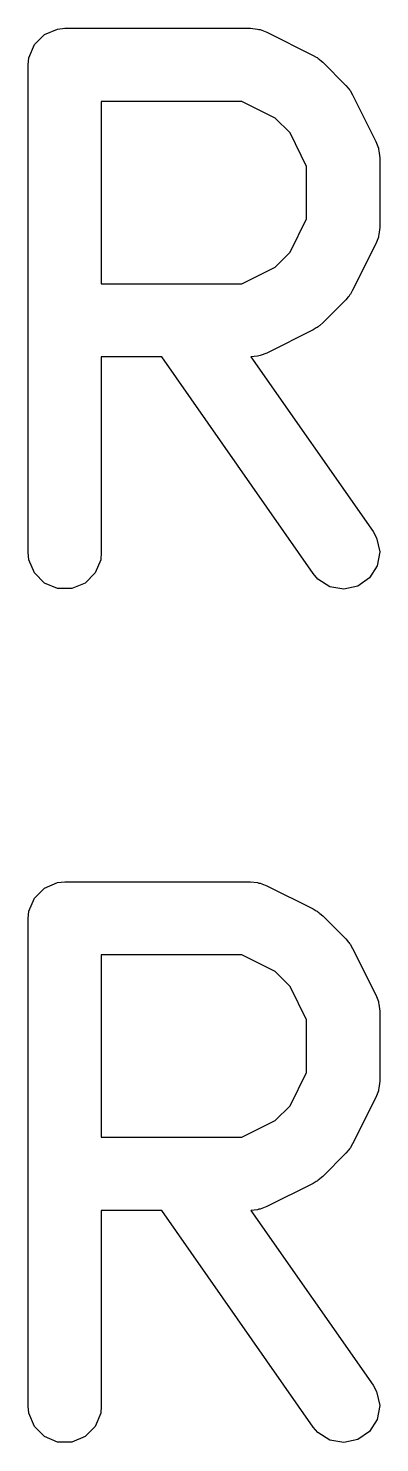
# Model space of a CAD drawing. Header units: inches. Extents: x 1.31 to 5.24, y -7.02 to -1.13.
# Drawn here: x 3.005 to 3.0335, y -3.6324 to -3.5182 of the extents above; entities that cross this region are included whole.
import ezdxf

# ---------------------------------------------------------------- set-up
doc = ezdxf.new("R2010")
doc.units = ezdxf.units.IN
doc.header["$MEASUREMENT"] = 0
doc.layers.add('F.Silkscreen', color=41, linetype='CONTINUOUS', true_color=0xf2eda1)

msp = doc.modelspace()

# ---------------------------------------------------------------- linework, layer by layer
at = {"layer": 'F.Silkscreen', "linetype": 'CONTINUOUS'}
for p, q in [((3.00555, -3.51951), (3.00636, -3.5187)), ((3.00636, -3.5187), (3.00742, -3.51826)), ((3.00742, -3.51826), (3.008, -3.5182)), ((3.008, -3.5182), (3.023, -3.5182)), ((3.023, -3.5182), (3.02357, -3.51826)), ((3.02357, -3.51826), (3.02367, -3.5183)), ((3.02367, -3.5183), (3.02378, -3.51831)), ((3.02378, -3.51831), (3.02432, -3.51851)), ((3.02432, -3.51851), (3.02807, -3.52039)), ((3.0051, -3.52058), (3.00555, -3.51951)), ((3.00505, -3.52115), (3.0051, -3.52058)), ((3.02807, -3.52039), (3.02832, -3.52054)), ((3.02832, -3.52054), (3.02839, -3.52057)), ((3.02839, -3.52057), (3.02847, -3.52064)), ((3.02847, -3.52064), (3.02856, -3.5207)), ((3.02856, -3.5207), (3.02861, -3.52076)), ((3.02861, -3.52076), (3.02884, -3.52094)), ((3.02884, -3.52094), (3.03071, -3.52282)), ((3.00505, -3.56052), (3.00505, -3.52115)), ((3.03071, -3.52282), (3.0309, -3.52304)), ((3.0309, -3.52304), (3.03096, -3.52309)), ((3.03096, -3.52309), (3.03101, -3.52318)), ((3.03101, -3.52318), (3.03108, -3.52326)), ((3.03108, -3.52326), (3.03111, -3.52334)), ((3.03111, -3.52334), (3.03126, -3.52358)), ((3.0223, -3.52411), (3.01095, -3.52411)), ((3.01095, -3.52411), (3.01095, -3.53882)), ((3.025, -3.52546), (3.0223, -3.52411)), ((3.03126, -3.52358), (3.03314, -3.52733)), ((3.0262, -3.52665), (3.025, -3.52546)), ((3.02754, -3.52935), (3.0262, -3.52665)), ((3.03314, -3.52733), (3.03335, -3.52787)), ((3.03335, -3.52787), (3.03335, -3.52798)), ((3.03335, -3.52798), (3.03339, -3.52808)), ((3.03339, -3.52808), (3.03345, -3.52865)), ((3.03345, -3.52865), (3.03345, -3.53428)), ((3.02754, -3.53358), (3.02754, -3.52935)), ((3.0262, -3.53628), (3.02754, -3.53358)), ((3.03345, -3.53428), (3.03339, -3.53485)), ((3.03314, -3.5356), (3.03126, -3.53935)), ((3.03335, -3.53506), (3.03314, -3.5356)), ((3.03339, -3.53485), (3.03335, -3.53495)), ((3.03335, -3.53495), (3.03335, -3.53506)), ((3.025, -3.53748), (3.0262, -3.53628)), ((3.0223, -3.53882), (3.025, -3.53748)), ((3.01095, -3.53882), (3.0223, -3.53882)), ((3.03126, -3.53935), (3.03111, -3.5396)), ((3.03071, -3.54012), (3.02884, -3.54199)), ((3.0309, -3.53989), (3.03071, -3.54012)), ((3.03096, -3.53984), (3.0309, -3.53989)), ((3.03101, -3.53975), (3.03096, -3.53984)), ((3.03108, -3.53967), (3.03101, -3.53975)), ((3.03111, -3.5396), (3.03108, -3.53967)), ((3.02807, -3.54254), (3.02432, -3.54442)), ((3.02832, -3.54239), (3.02807, -3.54254)), ((3.02839, -3.54236), (3.02832, -3.54239)), ((3.02847, -3.54229), (3.02839, -3.54236)), ((3.02856, -3.54223), (3.02847, -3.54229)), ((3.02861, -3.54218), (3.02856, -3.54223)), ((3.02884, -3.54199), (3.02861, -3.54218)), ((3.01584, -3.54473), (3.01095, -3.54473)), ((3.01095, -3.54473), (3.01095, -3.56052)), ((3.02808, -3.56222), (3.01584, -3.54473)), ((3.02357, -3.54467), (3.02304, -3.54473)), ((3.02304, -3.54473), (3.03292, -3.55883)), ((3.02367, -3.54463), (3.02357, -3.54467)), ((3.02378, -3.54462), (3.02367, -3.54463)), ((3.02432, -3.54442), (3.02378, -3.54462)), ((3.03292, -3.55883), (3.0332, -3.55934)), ((3.0332, -3.55934), (3.03345, -3.56046)), ((3.0051, -3.5611), (3.00505, -3.56052)), ((3.01095, -3.56052), (3.0109, -3.5611)), ((3.03345, -3.56046), (3.03325, -3.56159)), ((3.00555, -3.56216), (3.0051, -3.5611)), ((3.00636, -3.56298), (3.00555, -3.56216)), ((3.01046, -3.56216), (3.00964, -3.56298)), ((3.0109, -3.5611), (3.01046, -3.56216)), ((3.03325, -3.56159), (3.03263, -3.56257)), ((3.00742, -3.56342), (3.00636, -3.56298)), ((3.00964, -3.56298), (3.00858, -3.56342)), ((3.02846, -3.56266), (3.02808, -3.56222)), ((3.02943, -3.56328), (3.02846, -3.56266)), ((3.03056, -3.56348), (3.02943, -3.56328)), ((3.03169, -3.56323), (3.03056, -3.56348)), ((3.03263, -3.56257), (3.03169, -3.56323)), ((3.00858, -3.56342), (3.00742, -3.56342)), ((3.00636, -3.5876), (3.00742, -3.58716)), ((3.00742, -3.58716), (3.008, -3.5871)), ((3.008, -3.5871), (3.023, -3.5871)), ((3.023, -3.5871), (3.02357, -3.58716)), ((3.02357, -3.58716), (3.02367, -3.5872)), ((3.02367, -3.5872), (3.02378, -3.5872)), ((3.02378, -3.5872), (3.02432, -3.58741)), ((3.0051, -3.58948), (3.00555, -3.58841)), ((3.00555, -3.58841), (3.00636, -3.5876)), ((3.02432, -3.58741), (3.02807, -3.58929)), ((3.00505, -3.59005), (3.0051, -3.58948)), ((3.02807, -3.58929), (3.02832, -3.58944)), ((3.02832, -3.58944), (3.02839, -3.58947)), ((3.02839, -3.58947), (3.02847, -3.58954)), ((3.02847, -3.58954), (3.02856, -3.58959)), ((3.00505, -3.62942), (3.00505, -3.59005)), ((3.02856, -3.58959), (3.02861, -3.58965)), ((3.02861, -3.58965), (3.02884, -3.58984)), ((3.02884, -3.58984), (3.03071, -3.59171)), ((3.03071, -3.59171), (3.0309, -3.59194)), ((3.0223, -3.593), (3.01095, -3.593)), ((3.01095, -3.593), (3.01095, -3.60772)), ((3.025, -3.59435), (3.0223, -3.593)), ((3.0309, -3.59194), (3.03096, -3.59199)), ((3.03096, -3.59199), (3.03101, -3.59208)), ((3.03101, -3.59208), (3.03108, -3.59216)), ((3.03108, -3.59216), (3.03111, -3.59223)), ((3.03111, -3.59223), (3.03126, -3.59248)), ((3.03126, -3.59248), (3.03314, -3.59623)), ((3.0262, -3.59555), (3.025, -3.59435)), ((3.02754, -3.59825), (3.0262, -3.59555)), ((3.03314, -3.59623), (3.03335, -3.59677)), ((3.03335, -3.59677), (3.03335, -3.59688)), ((3.03335, -3.59688), (3.03339, -3.59697)), ((3.03339, -3.59697), (3.03345, -3.59755)), ((3.03345, -3.59755), (3.03345, -3.60318)), ((3.02754, -3.60248), (3.02754, -3.59825)), ((3.0262, -3.60518), (3.02754, -3.60248)), ((3.03345, -3.60318), (3.03339, -3.60375)), ((3.03335, -3.60396), (3.03314, -3.6045)), ((3.03339, -3.60375), (3.03335, -3.60385)), ((3.03335, -3.60385), (3.03335, -3.60396)), ((3.025, -3.60637), (3.0262, -3.60518)), ((3.03314, -3.6045), (3.03126, -3.60825)), ((3.0223, -3.60772), (3.025, -3.60637)), ((3.01095, -3.60772), (3.0223, -3.60772)), ((3.0309, -3.60879), (3.03071, -3.60901)), ((3.03096, -3.60874), (3.0309, -3.60879)), ((3.03101, -3.60865), (3.03096, -3.60874)), ((3.03108, -3.60857), (3.03101, -3.60865)), ((3.03111, -3.60849), (3.03108, -3.60857)), ((3.03126, -3.60825), (3.03111, -3.60849)), ((3.03071, -3.60901), (3.02884, -3.61089)), ((3.02839, -3.61125), (3.02832, -3.61128)), ((3.02847, -3.61119), (3.02839, -3.61125)), ((3.02856, -3.61113), (3.02847, -3.61119)), ((3.02861, -3.61107), (3.02856, -3.61113)), ((3.02884, -3.61089), (3.02861, -3.61107)), ((3.02807, -3.61144), (3.02432, -3.61332)), ((3.02832, -3.61128), (3.02807, -3.61144)), ((3.02367, -3.61353), (3.02357, -3.61357)), ((3.02378, -3.61352), (3.02367, -3.61353)), ((3.02432, -3.61332), (3.02378, -3.61352)), ((3.01584, -3.61363), (3.01095, -3.61363)), ((3.01095, -3.61363), (3.01095, -3.62942)), ((3.02808, -3.63112), (3.01584, -3.61363)), ((3.02357, -3.61357), (3.02304, -3.61362)), ((3.02304, -3.61362), (3.03292, -3.62773)), ((3.03292, -3.62773), (3.0332, -3.62823)), ((3.0332, -3.62823), (3.03345, -3.62936)), ((3.0051, -3.63), (3.00505, -3.62942)), ((3.01095, -3.62942), (3.0109, -3.63)), ((3.03345, -3.62936), (3.03325, -3.63049)), ((3.00555, -3.63106), (3.0051, -3.63)), ((3.0109, -3.63), (3.01046, -3.63106)), ((3.03325, -3.63049), (3.03263, -3.63146)), ((3.00636, -3.63188), (3.00555, -3.63106)), ((3.01046, -3.63106), (3.00964, -3.63188)), ((3.02846, -3.63155), (3.02808, -3.63112)), ((3.02943, -3.63217), (3.02846, -3.63155)), ((3.03263, -3.63146), (3.03169, -3.63212)), ((3.00742, -3.63232), (3.00636, -3.63188)), ((3.00858, -3.63232), (3.00742, -3.63232)), ((3.00964, -3.63188), (3.00858, -3.63232)), ((3.03056, -3.63237), (3.02943, -3.63217)), ((3.03169, -3.63212), (3.03056, -3.63237))]:
    msp.add_line(p, q, dxfattribs=at)

doc.saveas('drawing.dxf')
